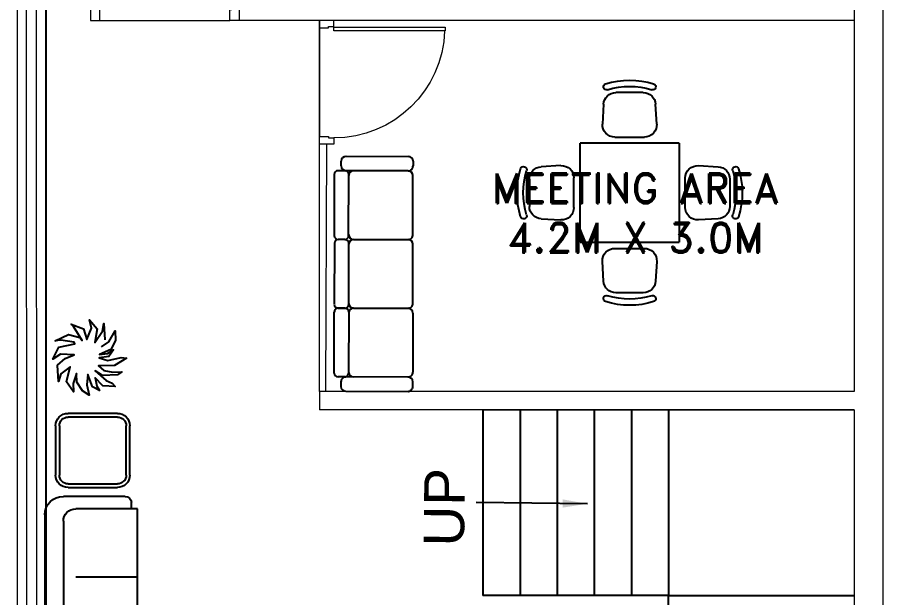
# Model space of a CAD drawing. Header units: inches. Extents: x -605 to 2991212, y -2872845 to 0.
# Drawn here: x 2555637 to 2562629, y -2055427 to -2050733 of the extents above; entities that cross this region are included whole.
import ezdxf

# ---------------------------------------------------------------- set-up
doc = ezdxf.new("R2010")
doc.units = ezdxf.units.IN
doc.header["$LTSCALE"] = 600
doc.header["$MEASUREMENT"] = 0
for name, color, linetype in [('05 RG_TXT', 7, 'Continuous'), ('50 - FURNITURE', 47, 'Continuous'), ('CAY', 94, 'Continuous'), ('M40-KOLTUKSUNGERI', 136, 'Continuous'), ('NOITHAT', 21, 'Continuous'), ('see level', 2, 'Continuous'), ('SnT-DIMENSION', 7, 'Continuous'), ('SnT-DIMS2', 7, 'Continuous')]:
    doc.layers.add(name, color=color, linetype=linetype)
doc.layers.add('FURNITURE', color=23, linetype='Continuous', lineweight=9)
doc.layers.add('PV_MASONRY', color=10, linetype='Continuous', lineweight=0)
doc.styles.add('RG', font='arial.ttf')
doc.styles.add('ROMAND', font='romand.shx')
doc.styles.add('ROMANS', font='arial.ttf')
doc.dimstyles.new('SnT', dxfattribs={"dimtxt": 2.5, "dimasz": 1, "dimexe": 1, "dimexo": 1, "dimgap": 1, "dimtad": 1, "dimdec": 0, "dimzin": 0, "dimdsep": 46, "dimtxsty": 'ROMANS', "dimblk": 'L1', "dimcen": 1, "dimclrd": 1, "dimclre": 1, "dimadec": 0, "dimazin": 0, "dimtfac": 1, "dimtdec": 0, "dimtmove": 0, "dimatfit": 3, "dimldrblk": 'LL1', "dimfxl": 1, "dimtolj": 1, "dimtzin": 0, "dimarcsym": 0})

# ---------------------------------------------------------------- blocks, each defined once
blk = doc.blocks.new('door1')
at = {"layer": 'FURNITURE', "ltscale": 10}
blk.add_line((-29102.45, -2427.68), (-29134.02, -2427.68), dxfattribs=at)
for points in [[(-29103.25, -2391.1), (-29103.25, -2423.54), (-29102.22, -2423.54), (-29102.22, -2391.1)], [(-29134.02, -2425.03), (-29134.47, -2425.03), (-29134.47, -2423.52), (-29136.24, -2423.52), (-29136.24, -2427.68), (-29134.02, -2427.68)], [(-29102.45, -2425.03), (-29102.01, -2425.03), (-29102.01, -2423.52), (-29100.24, -2423.52), (-29100.24, -2427.68), (-29102.45, -2427.68)]]:
    blk.add_lwpolyline(points, close=True, dxfattribs=at)
blk.add_arc((-29102.22, -2423.52), 32.24, 91.8346, 180, dxfattribs=at)
blk = doc.blocks.new('s1')
at = {"layer": 'M40-KOLTUKSUNGERI', "color": 43, "linetype": 'Continuous'}
for p, q in [((4397948.8471, -420035.9972), (4397950.4971, -420035.9972)), ((4397948.6971, -420036.6472), (4397948.6971, -420036.1472)), ((4397948.8971, -420036.1472), (4397950.4471, -420036.1472)), ((4397950.6471, -420036.1472), (4397950.6471, -420036.6472)), ((4397948.7971, -420036.7472), (4397948.7971, -420036.2472)), ((4397949.3471, -420036.2472), (4397949.3471, -420036.7472)), ((4397949.9471, -420036.2472), (4397949.9471, -420036.7472)), ((4397950.5471, -420036.2472), (4397950.5471, -420036.7472)), ((4397948.7971, -420036.6972), (4397948.7471, -420036.6972)), ((4397948.7971, -420036.7472), (4397948.7971, -420036.6972)), ((4397950.5971, -420036.6972), (4397950.5471, -420036.6972)), ((4397950.5471, -420036.7472), (4397948.7971, -420036.7472))]:
    blk.add_line(p, q, dxfattribs=at)
for centre, radius, start, end in [((4397948.8471, -420036.1472), 0.15, 90, 180), ((4397950.4971, -420036.1472), 0.15, 0, 90), ((4397948.8971, -420036.2472), 0.1, 90, 180), ((4397950.4471, -420036.2472), 0.1, 0, 90), ((4397948.7471, -420036.6472), 0.05, 180, 270), ((4397950.5971, -420036.6472), 0.05, 270, 0)]:
    blk.add_arc(centre, radius, start, end, dxfattribs=at)
blk = doc.blocks.new('t1')
at = {"layer": 'M40-KOLTUKSUNGERI', "color": 43, "linetype": 'Continuous'}
for p, q in [((4397947.2402, -420034.8578), (4397947.6402, -420034.8578)), ((4397947.2402, -420034.8878), (4397947.6402, -420034.8878)), ((4397947.1402, -420035.3578), (4397947.1402, -420034.9578)), ((4397947.1702, -420035.3578), (4397947.1702, -420034.9578)), ((4397947.7102, -420034.9578), (4397947.7102, -420035.3578)), ((4397947.7402, -420034.9578), (4397947.7402, -420035.3578)), ((4397947.6402, -420035.4278), (4397947.2402, -420035.4278)), ((4397947.6402, -420035.4578), (4397947.2402, -420035.4578))]:
    blk.add_line(p, q, dxfattribs=at)
for centre, radius, start, end in [((4397947.2402, -420034.9578), 0.1, 89.99996, 180.00004), ((4397947.2402, -420034.9578), 0.07, 89.99996, 180.00004), ((4397947.6402, -420034.9578), 0.1, 359.99996, 90.00004), ((4397947.6402, -420034.9578), 0.07, 359.99996, 90.00004), ((4397947.2402, -420035.3578), 0.1, 179.99996, 270.00004), ((4397947.2402, -420035.3578), 0.07, 179.99996, 270.00004), ((4397947.6402, -420035.3578), 0.1, 269.99996, 0.00004), ((4397947.6402, -420035.3578), 0.07, 269.99996, 0.00004)]:
    blk.add_arc(centre, radius, start, end, dxfattribs=at)
blk = doc.blocks.new('SF 33')
at = {"layer": '50 - FURNITURE', "linetype": 'Continuous'}
for p, q in [((765748.8, 334712.7), (765761.6, 334749.3)), ((765810.9, 334773.1), (766286, 334607.2)), ((765673.4, 334665.2), (765510.6, 334198.9)), ((765764.1, 334666.4), (765712.9, 334684.3)), ((766247.7, 334497.4), (765772.6, 334663.4)), ((765620.3, 334160.6), (765783.1, 334626.9)), ((766309.8, 334557.8), (766297, 334521.2)), ((766112.6, 333996.9), (766270.3, 334448.5)), ((765582, 334141.1), (765530.8, 334159)), ((765491.3, 334140), (765328.5, 333673.7)), ((765438.2, 333635.3), (765601, 334101.6)), ((765646.7, 334118.6), (766063.3, 333973.1)), ((765930.5, 333471.6), (766088.2, 333923.3)), ((765145.1, 333148.8), (765308, 333615.1)), ((765398.7, 333616.3), (765347.5, 333634.2)), ((765347.5, 333634.2), (765398.7, 333616.3)), ((765464.6, 333593.3), (765881.1, 333447.8)), ((765417.7, 333576.8), (765254.9, 333110.5)), ((765904.9, 333398.4), (765747.1, 332946.8)), ((765215.4, 333091.4), (765164.2, 333109.3)), ((765169.1, 333053), (765160.6, 333028.5)), ((765173.3, 333065.1), (765169.1, 333053)), ((765697.8, 332922.9), (765222.7, 333088.9)), ((765184.4, 332979.1), (765659.5, 332813.2)), ((765708.8, 332837), (765721.6, 332873.6))]:
    blk.add_line(p, q, dxfattribs=at)
for centre, radius, start, end in [((765785.4, 334700), 38.7, 160.74452, 250.74452), ((765798.2, 334736.5), 38.7, 70.74452, 160.74452), ((765702.7, 334655), 31, 70.74452, 160.74452), ((765753.9, 334637.1), 31, 340.74452, 70.74452), ((765817.2, 334606.8), 38.7, 70.74452, 160.74452), ((766273.2, 334570.6), 38.7, 340.74452, 70.74452), ((766260.5, 334534), 38.7, 250.74452, 340.74452), ((766233.7, 334461.3), 38.7, 340.74452, 70.74452), ((765520.5, 334129.7), 31, 70.74452, 160.74452), ((765539.8, 334188.7), 31, 160.74452, 250.74452), ((765591.1, 334170.8), 31, 250.74452, 340.74452), ((765659.5, 334155.1), 38.7, 160.74452, 250.74452), ((765571.8, 334111.8), 31, 340.74452, 70.74452), ((765635, 334081.5), 38.7, 70.74452, 160.74452), ((766076, 334009.7), 38.7, 250.74452, 340.74452), ((766051.6, 333936), 38.7, 340.74452, 70.74452), ((765357.7, 333663.4), 31, 160.74452, 250.74452), ((765337.3, 333604.9), 31, 70.75146, 160.75146), ((765408.9, 333645.5), 31, 250.74452, 340.74452), ((765388.5, 333587), 31, 340.75146, 70.75146), ((765451.8, 333556.7), 38.7, 70.75146, 160.75146), ((765477.3, 333629.9), 38.7, 160.74452, 250.74452), ((765893.9, 333484.4), 38.7, 250.74452, 340.74452), ((765868.3, 333411.2), 38.7, 340.75146, 70.75146), ((765174.4, 333138.6), 31, 160.75146, 250.75146), ((765225.6, 333120.7), 31, 250.75146, 340.75146), ((765294, 333105), 38.7, 160.75146, 250.75146), ((765209.9, 333052.3), 38.7, 70.75146, 160.75146), ((765197.1, 333015.7), 38.7, 160.75146, 250.75146), ((765710.6, 332959.5), 38.7, 250.75146, 340.75146), ((765685, 332886.4), 38.7, 340.75146, 70.75146), ((765672.2, 332849.8), 38.7, 250.75146, 340.75146)]:
    blk.add_arc(centre, radius, start, end, dxfattribs=at)
blk = doc.blocks.new('table-5')
at = {"color": 0, "linetype": 'ByBlock'}
for p, q in [((-0.5104, 0.41), (-0.2896, 0.41)), ((-0.6191, 0.1555), (-0.6102, 0.3155)), ((-0.1898, 0.3155), (-0.1809, 0.1555)), ((0, 0), (-0.8, 0)), ((-0.8, -0.8), (-0.8, 0)), ((-0.2807, 0.05), (-0.5193, 0.05)), ((0, 0), (0, -0.8)), ((-1.1155, -0.1898), (-0.9555, -0.1809)), ((0.3155, -0.1898), (0.1555, -0.1809)), ((-1.21, -0.5104), (-1.21, -0.2896)), ((-0.85, -0.2807), (-0.85, -0.5193)), ((0.05, -0.2807), (0.05, -0.5193)), ((0.41, -0.5104), (0.41, -0.2896)), ((-0.9555, -0.6191), (-1.1155, -0.6102)), ((0.1555, -0.6191), (0.3155, -0.6102)), ((-0.8, -0.8), (0, -0.8)), ((-0.2807, -0.85), (-0.5193, -0.85)), ((-0.6191, -0.9555), (-0.6102, -1.1155)), ((-0.1898, -1.1155), (-0.1809, -0.9555)), ((-0.5104, -1.21), (-0.2896, -1.21))]:
    blk.add_line(p, q, dxfattribs=at)
for centre, radius, start, end in [((-0.4, -0.1401), 0.6501, 72.6344, 107.3656), ((-0.5866, 0.4565), 0.025, 107.3656, 287.3656), ((-0.4, -0.1401), 0.6001, 72.6344, 107.3656), ((-0.2134, 0.4565), 0.025, 252.6344, 72.6344), ((-0.5104, 0.31), 0.1, 90, 176.82017), ((-0.2896, 0.31), 0.1, 3.17983, 90), ((-0.5193, 0.15), 0.1, 176.82017, 270), ((-0.2807, 0.15), 0.1, 270, 3.17983), ((-0.6599, -0.4), 0.6501, 162.6344, 197.3656), ((-1.2565, -0.2134), 0.025, 342.6344, 162.6344), ((-1.11, -0.2896), 0.1, 93.17983, 180), ((-0.95, -0.2807), 0.1, 0, 93.17983), ((0.15, -0.2807), 0.1, 86.82017, 180), ((0.31, -0.2896), 0.1, 360, 86.82017), ((0.4565, -0.2134), 0.025, 17.3656, 197.3656), ((-0.1401, -0.4), 0.6501, 342.6344, 17.3656), ((-0.6599, -0.4), 0.6001, 162.6344, 197.3656), ((-0.1401, -0.4), 0.6001, 342.6344, 17.3656), ((-1.11, -0.5104), 0.1, 180, 266.82017), ((-0.95, -0.5193), 0.1, 266.82017, 0), ((0.15, -0.5193), 0.1, 180, 273.17983), ((0.31, -0.5104), 0.1, 273.17983, 0), ((-1.2565, -0.5866), 0.025, 197.3656, 17.3656), ((0.4565, -0.5866), 0.025, 162.6344, 342.6344), ((-0.5193, -0.95), 0.1, 90, 183.17983), ((-0.2807, -0.95), 0.1, 356.82017, 90), ((-0.5104, -1.11), 0.1, 183.17983, 270), ((-0.2896, -1.11), 0.1, 270, 356.82017), ((-0.5866, -1.2565), 0.025, 72.6344, 252.6344), ((-0.4, -0.6599), 0.6001, 252.6344, 287.3656), ((-0.2134, -1.2565), 0.025, 287.3656, 107.3656), ((-0.4, -0.6599), 0.6501, 252.6344, 287.3656)]:
    blk.add_arc(centre, radius, start, end, dxfattribs=at)
blk = doc.blocks.new('L1')
at = {"color": 1}
blk.add_line((0, -1), (0, 1), dxfattribs=at)
blk.add_solid([(-2, 0.333), (-2, -0.333), (0, 0)], dxfattribs=at)
blk = doc.blocks.new('LL1')
at = {"color": 1}
blk.add_solid([(-2, 0.333), (-2, -0.333), (0, 0)], dxfattribs=at)
blk = doc.blocks.new('Archi.Space.tree5413')
at = {"layer": 'CAY'}
blk.add_lwpolyline([(145.517, 88.324), (145.717, 88.02), (146.157, 87.772), (145.771, 87.753), (145.397, 87.943), (145.198, 88.401), (145.238, 88.077), (145.384, 87.829), (145.118, 88.02), (145.064, 88.42), (144.958, 88.058), (145.078, 87.525), (145.051, 87.315), (144.758, 87.791), (144.744, 88.439), (144.558, 88.229), (144.491, 87.867), (144.505, 87.505), (144.385, 87.677), (144.358, 88.286), (144.545, 88.572), (144.145, 88.134), (144.038, 87.886), (143.905, 87.772), (143.932, 88.267), (144.251, 88.572), (143.918, 88.515), (143.745, 88.401), (143.892, 88.686), (144.398, 88.877), (143.972, 88.915), (143.558, 88.819), (143.732, 89.086), (144.078, 89.315), (144.438, 89.334), (144.025, 89.467), (143.692, 89.448), (144.091, 89.734), (144.705, 89.581), (144.425, 89.962), (144.105, 90.057), (144.771, 90.095), (145.038, 89.791), (145.184, 89.429), (145.211, 89.981), (145.011, 90.286), (145.504, 90.038), (145.637, 89.391), (145.704, 89.429), (145.784, 89.962), (145.757, 90.191), (146.011, 89.657), (145.891, 89.2), (145.771, 89.105), (146.33, 89.448), (146.424, 89.543), (146.237, 89.048), (145.811, 88.915), (146.264, 88.724), (146.597, 88.8), (146.237, 88.496), (145.691, 88.591), (146.144, 88.286), (146.45, 88.229), (145.797, 88.191)], dxfattribs=at)
blk = doc.blocks.new('gf')
at = {"color": 1, "linetype": 'ByBlock'}
blk.add_line((2742993, -1694298), (2742993, -1707852.9), dxfattribs=at)
at = {"layer": 'NOITHAT', "linetype": 'Continuous'}
for p, q in [((2746525.2, -1705070.5), (2746525.2, -1706570.5)), ((2746825.2, -1705070.5), (2746825.2, -1706570.5)), ((2747125.2, -1705070.5), (2747125.2, -1706570.5)), ((2747425.2, -1705070.5), (2747425.2, -1706570.5)), ((2747725.2, -1705070.5), (2747725.2, -1706570.5)), ((2748025.2, -1705070.5), (2748025.2, -1706570.5)), ((2748025.2, -1706570.5), (2749525.2, -1706570.5))]:
    blk.add_line(p, q, dxfattribs=at)
blk.add_lwpolyline([(2746525.2, -1709870.5), (2748025.2, -1709870.5), (2748025.2, -1706570.5), (2746525.2, -1706570.5)], dxfattribs=at)
at = {"layer": 'PV_MASONRY'}
for p, q in [((2749755.2, -1694068), (2749755.2, -1723138)), ((2749525.2, -1694298), (2749525.2, -1704920.5)), ((2749525.2, -1704920.5), (2745205.2, -1704920.5)), ((2745205.2, -1704920.5), (2745205.2, -1705070.5)), ((2749525.2, -1705070.5), (2745205.2, -1705070.5)), ((2746525.2, -1705070.5), (2749525.2, -1705070.5)), ((2749525.2, -1705070.5), (2749525.2, -1711370.5))]:
    blk.add_line(p, q, dxfattribs=at)
blk.add_lwpolyline([(2742763.1, -1694068), (2742763.1, -1707852.9)], dxfattribs=at)
at = {"layer": 'see level', "color": 4, "linetype": 'ByBlock', "lineweight": 20}
for p, q in [((2742830.2, -1694298), (2742838.1, -1707852.9)), ((2742910.2, -1694298), (2742918.1, -1707852.9)), ((2745205.2, -1701920.5), (2744555.6, -1701920.6)), ((2749525.2, -1701920.5), (2745205.2, -1701920.5))]:
    blk.add_line(p, q, dxfattribs=at)
for points in [[(2745205.2, -1704920.5), (2745205.2, -1701920.5)], [(2745255.2, -1704920.5), (2745262.8, -1702920.5)]]:
    blk.add_lwpolyline(points, dxfattribs=at)
at = {"linetype": 'ByBlock', "rotation": 19.18705718539515}
blk.add_blockref('SF 33', (2132172.5, -2270882.9), dxfattribs=at)
at = {"xscale": 200, "yscale": 200, "zscale": 200, "rotation": 90.00000000000001}
blk.add_blockref('Archi.Space.tree5413', (2761107.4, -1733662.7), dxfattribs=at)
at = {"layer": '50 - FURNITURE', "xscale": -1000, "yscale": 1000, "zscale": 1000, "rotation": 90}
blk.add_blockref('table-5', (2747310.4, -1703714.3), dxfattribs=at)
at = {"layer": 'FURNITURE', "xscale": -33.33333333364662, "yscale": 33.33333333364662, "zscale": 33.33333333364662}
blk.add_blockref('door1', (1773347.6, -1620998), dxfattribs=at)
at = {"layer": 'FURNITURE', "xscale": -27.77777777803885, "yscale": 27.77777777803885, "zscale": 27.77777777803885, "rotation": 270}
blk.add_blockref('door1', (2812640.7, -893580.5), dxfattribs=at)
at = {"layer": 'see level', "color": 7, "linetype": 'ByBlock', "xscale": -1000, "yscale": 1000, "zscale": 1000, "rotation": 90}
for name, p in [('t1', (-417291785, 4396242041.6)), ('s1', (-417293012, 4396242926.8))]:
    blk.add_blockref(name, p, dxfattribs=at)
at = {"layer": '05 RG_TXT', "insert": (2746215, -1705858), "char_height": 327.02, "width": 1041.96, "attachment_point": 5, "rotation": 89.37302, "style": 'RG'}
blk.add_mtext('UP', dxfattribs=at)
at = {"layer": 'SnT-DIMENSION', "linetype": 'ByBlock', "insert": (2749525.2, -1703158), "char_height": 240, "width": 3535.29, "attachment_point": 3, "style": 'ROMAND'}
blk.add_mtext('\\A1;\\pxqc;MEETING AREA\\P4.2M X 3.0M', dxfattribs=at)
at = {"layer": 'SnT-DIMS2'}
blk.add_leader([(2747369.5, -1705829.7), (2746469.5, -1705819.9)], dimstyle='SnT', override={"dimscale": 100, "dimtxt": 2.5, "dimtmove": 2}, dxfattribs=at)

msp = doc.modelspace()

# ---------------------------------------------------------------- block references
at = {"layer": 'see level', "color": 1, "linetype": 'ByBlock'}
msp.add_blockref('gf', (-187126.5, -348837.7, 0), dxfattribs=at)

doc.saveas('drawing.dxf')
